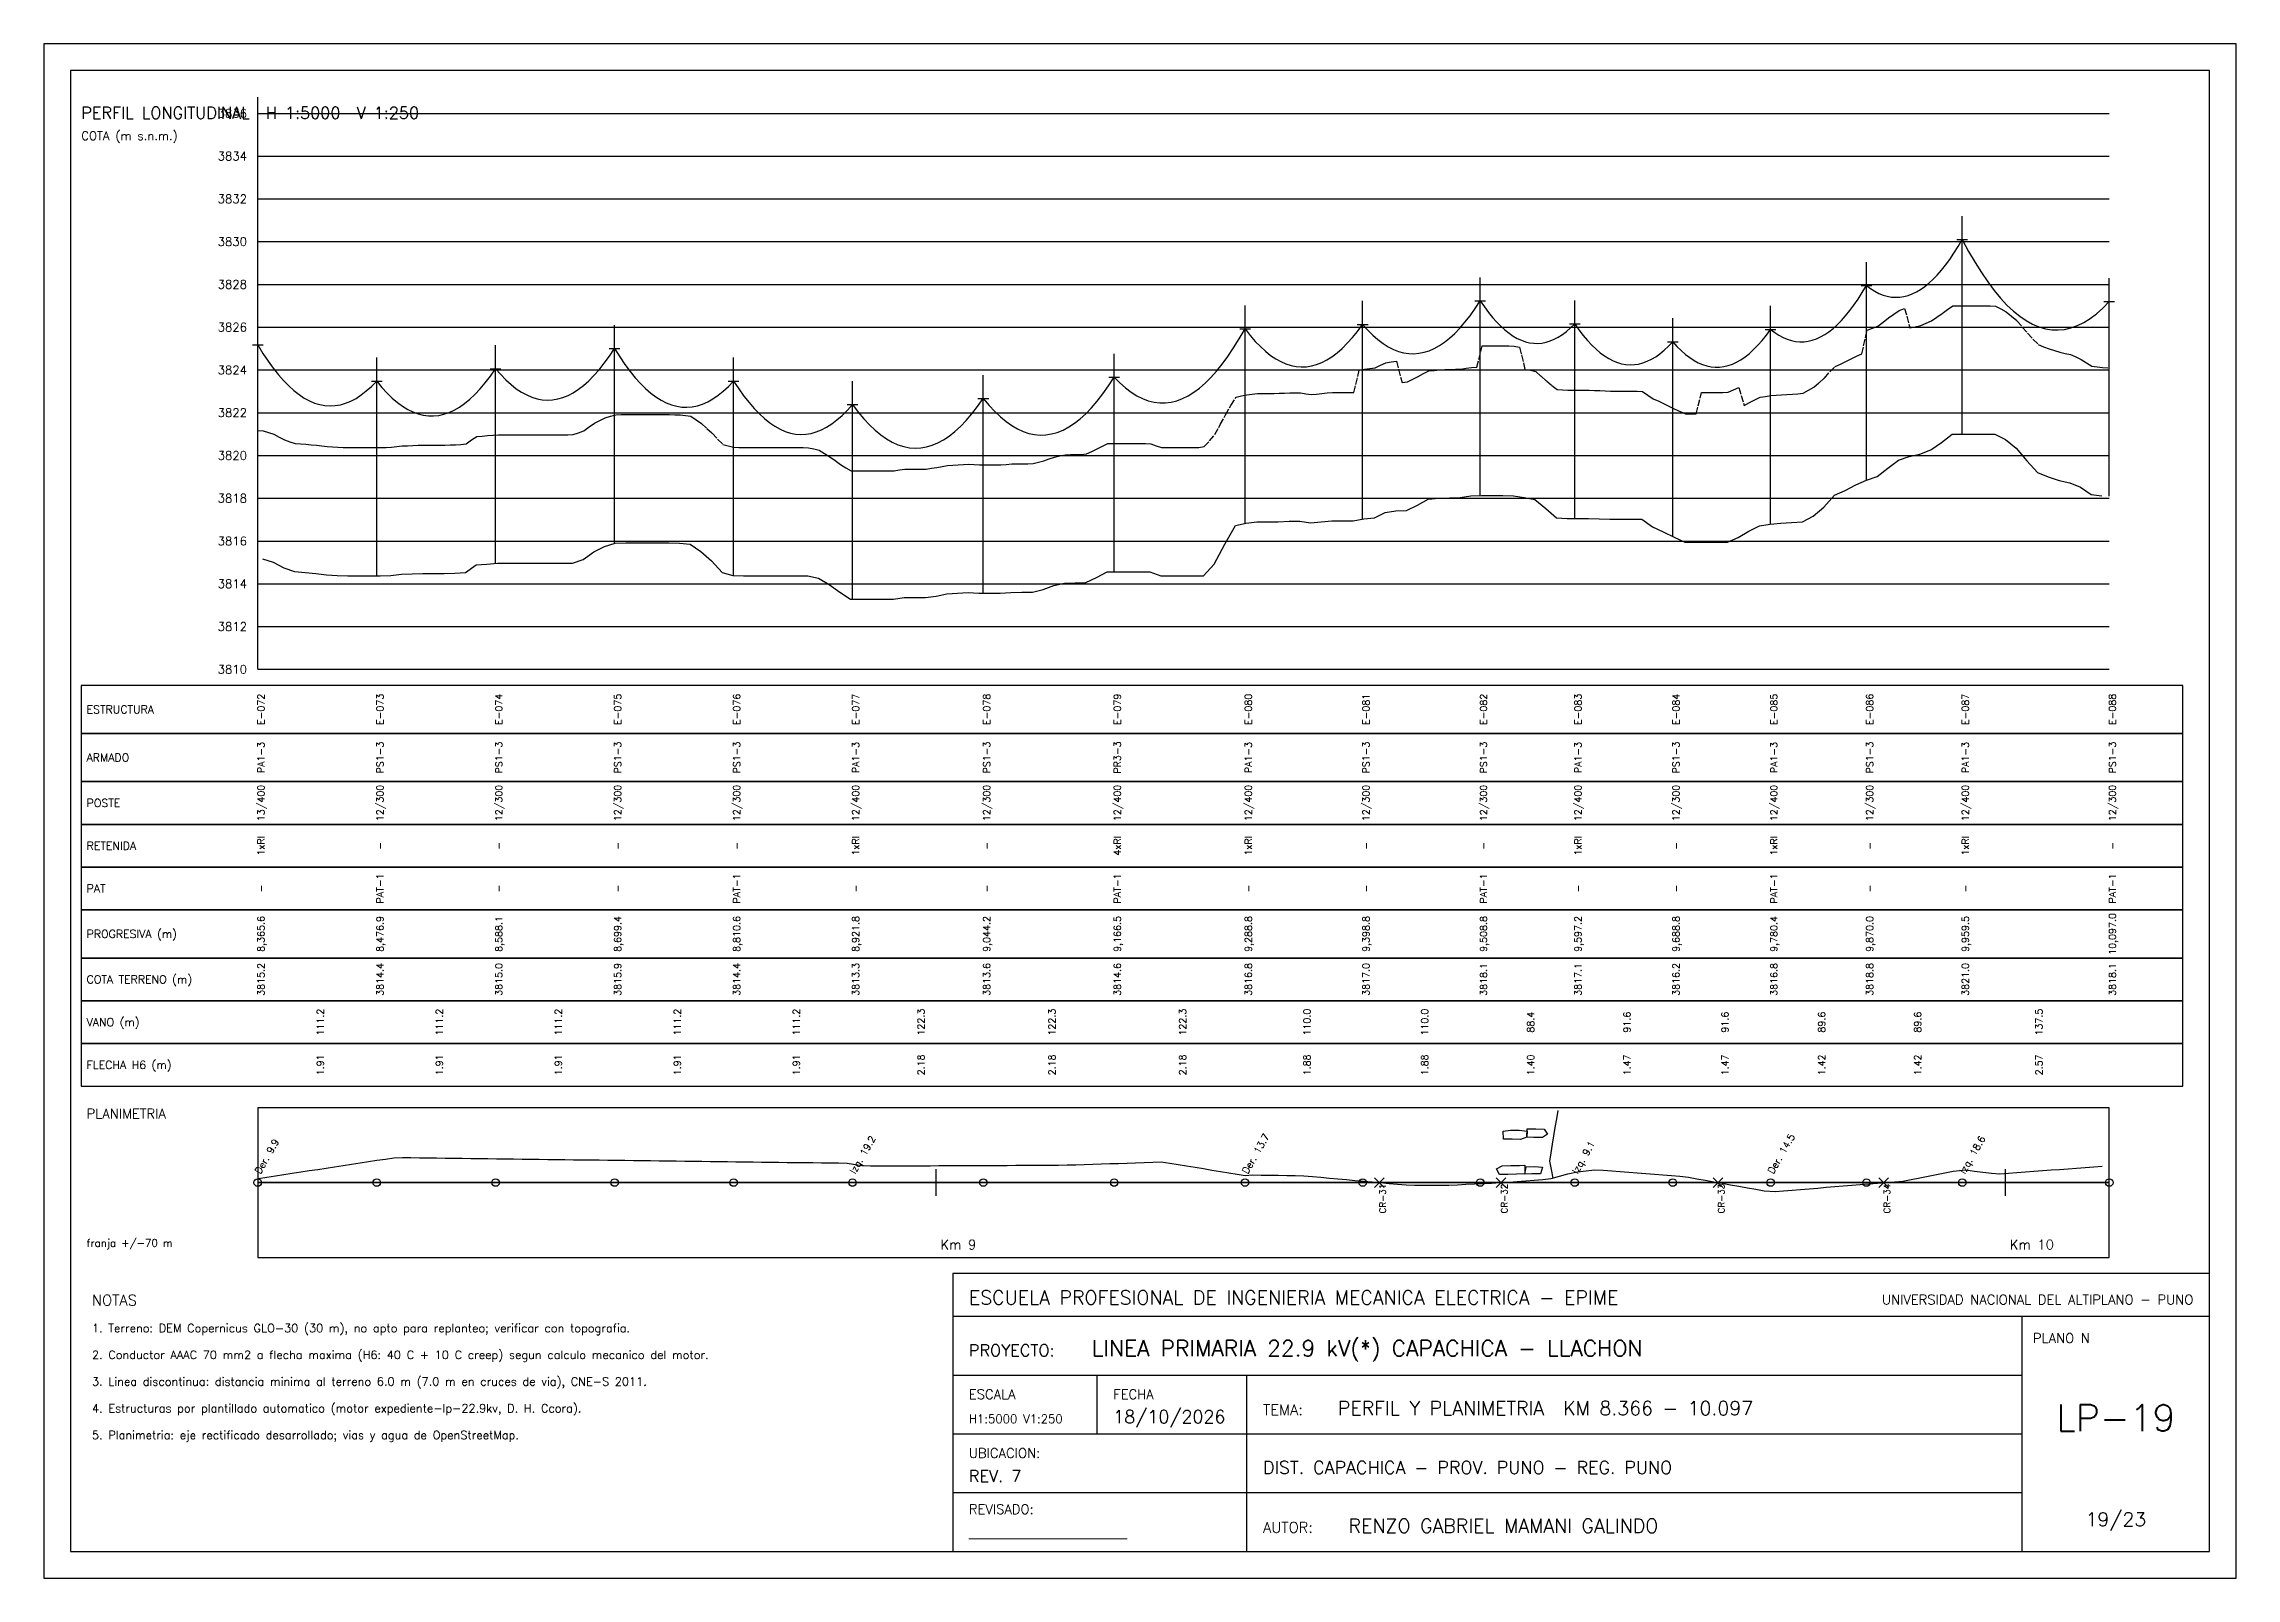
# Paper-space layout 'LP-19' of a CAD drawing. Header units: metres, sheet in millimetres. Extents: x 5 to 415, y 5 to 292.
import ezdxf
from ezdxf.enums import TextEntityAlignment as Align

# ---------------------------------------------------------------- set-up
doc = ezdxf.new("R2010")
doc.units = ezdxf.units.M
doc.linetypes.add('DASHED', pattern=[1.524, 1.27, -0.254])
for name, color, linetype in [('AGUA', 5, 'Continuous'), ('CRUCES', 30, 'Continuous'), ('MARCO', 7, 'Continuous'), ('PP_CONDUCTOR', 5, 'Continuous'), ('PP_DIST_SEGURIDAD', 6, 'DASHED'), ('PP_GRILLA', 8, 'Continuous'), ('PP_POSTE', 1, 'Continuous'), ('PP_TABLA', 8, 'Continuous'), ('PP_TERRENO', 34, 'Continuous'), ('PP_TEXTO', 7, 'Continuous'), ('ROTULO', 7, 'Continuous'), ('RP_CONDUCTOR', 5, 'Continuous'), ('RP_POSTE', 1, 'Continuous'), ('VIAS', 8, 'Continuous')]:
    doc.layers.add(name, color=color, linetype=linetype)
doc.styles.add('ROMANS', font='romans.shx')

psp = doc.layouts.new('LP-19')

# ---------------------------------------------------------------- linework, layer by layer
at = {"layer": 'AGUA'}
for points in [[(282.35, 87.47), (281.18, 87.06), (279.58, 87.1), (277.98, 87.13), (277.92, 88.63), (279.31, 88.81), (280.91, 88.78), (282.39, 88.63), (282.35, 87.47)], [(282.35, 87.47), (282.4, 89.07), (284, 89.03), (285.6, 89), (286.24, 88.05), (285.28, 87.41), (283.68, 87.44), (282.35, 87.47)], [(281.95, 82.23), (281.97, 80.63), (280.42, 80.55), (278.82, 80.51), (277.22, 80.48), (276.7, 81.57), (277.75, 82.13), (279.35, 82.17), (280.95, 82.21), (281.95, 82.23)], [(281.97, 80.59), (282.19, 81.95), (283.79, 81.98), (285.26, 81.89), (284.91, 80.65), (283.31, 80.62), (281.97, 80.59)]]:
    psp.add_lwpolyline(points, dxfattribs=at)
at = {"layer": 'CRUCES'}
for p, q in [((253.87, 78.1), (255.67, 79.9)), ((253.87, 79.9), (255.67, 78.1)), ((276.63, 78.1), (278.43, 79.9)), ((276.63, 79.9), (278.43, 78.1)), ((317.21, 78.1), (319.01, 79.9)), ((317.21, 79.9), (319.01, 78.1)), ((348.19, 78.1), (349.99, 79.9)), ((348.19, 79.9), (349.99, 78.1))]:
    psp.add_line(p, q, dxfattribs=at)
at = {"layer": 'MARCO'}
for points in [[(5, 5), (415, 5), (415, 292), (5, 292)], [(10, 10), (410, 10), (410, 287), (10, 287)]]:
    psp.add_lwpolyline(points, close=True, dxfattribs=at)
at = {"layer": 'PP_CONDUCTOR'}
for points in [[(345.86, 246.78), (346.64, 246.21), (347.42, 245.73), (348.2, 245.33), (348.98, 245.01), (349.75, 244.78), (350.53, 244.64), (351.31, 244.59), (352.09, 244.62), (352.87, 244.73), (353.65, 244.93), (354.43, 245.22), (355.21, 245.6), (355.99, 246.06), (356.76, 246.6), (357.54, 247.24), (358.32, 247.95), (359.1, 248.76), (359.88, 249.65), (360.66, 250.63), (361.44, 251.69), (362.22, 252.84), (363, 254.07), (363.77, 255.39)], [(363.77, 255.39), (364.97, 253.17), (366.17, 251.11), (367.36, 249.21), (368.56, 247.46), (369.75, 245.86), (370.95, 244.42), (372.14, 243.14), (373.34, 242.01), (374.53, 241.04), (375.73, 240.22), (376.93, 239.56), (378.12, 239.06), (379.32, 238.71), (380.51, 238.51), (381.71, 238.48), (382.9, 238.59), (384.1, 238.87), (385.3, 239.3), (386.49, 239.88), (387.69, 240.62), (388.88, 241.52), (390.08, 242.57), (391.27, 243.78)], [(327.94, 238.58), (328.72, 237.99), (329.5, 237.49), (330.28, 237.07), (331.06, 236.74), (331.84, 236.49), (332.62, 236.33), (333.4, 236.26), (334.18, 236.27), (334.95, 236.37), (335.73, 236.55), (336.51, 236.83), (337.29, 237.18), (338.07, 237.62), (338.85, 238.15), (339.63, 238.77), (340.41, 239.47), (341.19, 240.26), (341.97, 241.13), (342.74, 242.09), (343.52, 243.13), (344.3, 244.26), (345.08, 245.48), (345.86, 246.78)], [(251.64, 239.5), (252.59, 238.44), (253.55, 237.5), (254.51, 236.67), (255.46, 235.95), (256.42, 235.34), (257.38, 234.85), (258.33, 234.48), (259.29, 234.21), (260.25, 234.06), (261.2, 234.03), (262.16, 234.11), (263.12, 234.3), (264.07, 234.6), (265.03, 235.02), (265.99, 235.56), (266.94, 236.2), (267.9, 236.96), (268.86, 237.84), (269.81, 238.82), (270.77, 239.93), (271.72, 241.14), (272.68, 242.47), (273.64, 243.91)], [(273.64, 243.91), (274.41, 242.8), (275.17, 241.77), (275.94, 240.82), (276.71, 239.95), (277.48, 239.18), (278.25, 238.48), (279.02, 237.87), (279.78, 237.35), (280.55, 236.91), (281.32, 236.55), (282.09, 236.28), (282.86, 236.09), (283.63, 235.99), (284.39, 235.97), (285.16, 236.04), (285.93, 236.19), (286.7, 236.42), (287.47, 236.74), (288.23, 237.15), (289, 237.64), (289.77, 238.21), (290.54, 238.87), (291.31, 239.61)], [(205.17, 229.62), (206.23, 228.56), (207.3, 227.64), (208.36, 226.84), (209.43, 226.18), (210.49, 225.65), (211.55, 225.25), (212.62, 224.99), (213.68, 224.85), (214.74, 224.85), (215.81, 224.98), (216.87, 225.24), (217.94, 225.63), (219, 226.16), (220.06, 226.82), (221.13, 227.6), (222.19, 228.52), (223.26, 229.58), (224.32, 230.76), (225.38, 232.08), (226.45, 233.53), (227.51, 235.11), (228.57, 236.82), (229.64, 238.66)], [(229.64, 238.66), (230.59, 237.45), (231.55, 236.35), (232.51, 235.36), (233.46, 234.49), (234.42, 233.73), (235.38, 233.08), (236.33, 232.55), (237.29, 232.13), (238.25, 231.83), (239.2, 231.64), (240.16, 231.56), (241.12, 231.6), (242.07, 231.75), (243.03, 232.01), (243.99, 232.39), (244.94, 232.88), (245.9, 233.48), (246.86, 234.2), (247.81, 235.04), (248.77, 235.98), (249.72, 237.04), (250.68, 238.22), (251.64, 239.5)], [(291.31, 239.61), (292.1, 238.49), (292.9, 237.46), (293.7, 236.51), (294.49, 235.66), (295.29, 234.89), (296.09, 234.22), (296.88, 233.63), (297.68, 233.13), (298.48, 232.72), (299.27, 232.39), (300.07, 232.16), (300.87, 232.01), (301.66, 231.96), (302.46, 231.99), (303.25, 232.11), (304.05, 232.32), (304.85, 232.62), (305.64, 233.01), (306.44, 233.48), (307.24, 234.04), (308.03, 234.7), (308.83, 235.44), (309.63, 236.27)], [(309.63, 236.27), (310.42, 235.39), (311.22, 234.61), (312.02, 233.91), (312.81, 233.3), (313.61, 232.78), (314.4, 232.35), (315.2, 232.01), (316, 231.75), (316.79, 231.59), (317.59, 231.51), (318.39, 231.52), (319.18, 231.62), (319.98, 231.81), (320.78, 232.09), (321.57, 232.46), (322.37, 232.91), (323.17, 233.46), (323.96, 234.09), (324.76, 234.81), (325.55, 235.62), (326.35, 236.52), (327.15, 237.51), (327.94, 238.58)], [(45, 235.67), (45.97, 234.1), (46.93, 232.65), (47.9, 231.32), (48.87, 230.1), (49.84, 229), (50.8, 228.01), (51.77, 227.14), (52.74, 226.38), (53.7, 225.74), (54.67, 225.22), (55.64, 224.81), (56.61, 224.51), (57.57, 224.34), (58.54, 224.27), (59.51, 224.33), (60.48, 224.49), (61.44, 224.78), (62.41, 225.18), (63.38, 225.69), (64.34, 226.32), (65.31, 227.07), (66.28, 227.93), (67.25, 228.9)], [(89.49, 231.23), (90.46, 230.12), (91.43, 229.13), (92.4, 228.25), (93.36, 227.49), (94.33, 226.85), (95.3, 226.32), (96.26, 225.9), (97.23, 225.6), (98.2, 225.42), (99.17, 225.35), (100.13, 225.4), (101.1, 225.57), (102.07, 225.85), (103.04, 226.24), (104, 226.75), (104.97, 227.38), (105.94, 228.12), (106.9, 228.97), (107.87, 229.95), (108.84, 231.03), (109.81, 232.24), (110.77, 233.56), (111.74, 234.99)], [(111.74, 234.99), (112.71, 233.46), (113.67, 232.04), (114.64, 230.74), (115.61, 229.55), (116.58, 228.48), (117.54, 227.52), (118.51, 226.68), (119.48, 225.95), (120.44, 225.34), (121.41, 224.85), (122.38, 224.47), (123.35, 224.21), (124.31, 224.06), (125.28, 224.03), (126.25, 224.11), (127.22, 224.31), (128.18, 224.62), (129.15, 225.05), (130.12, 225.6), (131.08, 226.26), (132.05, 227.03), (133.02, 227.92), (133.99, 228.93)], [(67.25, 228.9), (68.21, 227.73), (69.18, 226.68), (70.15, 225.74), (71.12, 224.92), (72.08, 224.21), (73.05, 223.62), (74.02, 223.14), (74.98, 222.78), (75.95, 222.53), (76.92, 222.4), (77.89, 222.39), (78.85, 222.49), (79.82, 222.71), (80.79, 223.04), (81.76, 223.49), (82.72, 224.05), (83.69, 224.73), (84.66, 225.52), (85.62, 226.43), (86.59, 227.46), (87.56, 228.6), (88.53, 229.85), (89.49, 231.23)], [(180.7, 225.65), (181.77, 224.38), (182.83, 223.23), (183.89, 222.21), (184.96, 221.33), (186.02, 220.58), (187.08, 219.96), (188.15, 219.47), (189.21, 219.12), (190.28, 218.9), (191.34, 218.8), (192.4, 218.85), (193.47, 219.02), (194.53, 219.32), (195.6, 219.76), (196.66, 220.33), (197.72, 221.03), (198.79, 221.86), (199.85, 222.82), (200.91, 223.92), (201.98, 225.15), (203.04, 226.51), (204.11, 228), (205.17, 229.62)], [(133.99, 228.93), (134.95, 227.47), (135.92, 226.12), (136.89, 224.89), (137.86, 223.78), (138.82, 222.78), (139.79, 221.89), (140.76, 221.12), (141.72, 220.47), (142.69, 219.93), (143.66, 219.51), (144.63, 219.2), (145.59, 219.01), (146.56, 218.93), (147.53, 218.97), (148.5, 219.13), (149.46, 219.4), (150.43, 219.79), (151.4, 220.29), (152.36, 220.9), (153.33, 221.64), (154.3, 222.49), (155.27, 223.45), (156.23, 224.53)], [(156.23, 224.53), (157.3, 223.13), (158.36, 221.86), (159.43, 220.72), (160.49, 219.71), (161.55, 218.84), (162.62, 218.1), (163.68, 217.48), (164.74, 217.01), (165.81, 216.66), (166.87, 216.44), (167.94, 216.36), (169, 216.41), (170.06, 216.59), (171.13, 216.9), (172.19, 217.35), (173.26, 217.92), (174.32, 218.63), (175.38, 219.47), (176.45, 220.45), (177.51, 221.55), (178.57, 222.79), (179.64, 224.15), (180.7, 225.65)]]:
    psp.add_lwpolyline(points, dxfattribs=at)
at = {"layer": 'PP_DIST_SEGURIDAD'}
psp.add_lwpolyline([(45, 219.67), (46, 219.62), (47, 219.32), (48, 218.99), (49, 218.44), (50, 217.92), (51, 217.57), (52, 217.26), (53, 217.18), (54, 217.1), (55, 217.01), (56, 216.92), (57, 216.79), (58, 216.66), (59, 216.6), (60, 216.54), (61, 216.52), (62, 216.5), (63, 216.5), (64, 216.5), (65, 216.5), (66, 216.5), (67, 216.5), (68, 216.51), (69, 216.52), (70, 216.55), (71, 216.68), (72, 216.79), (73, 216.83), (74, 216.87), (75, 216.9), (76, 216.93), (77, 216.93), (78, 216.93), (79, 216.94), (80, 216.95), (81, 216.98), (82, 217.01), (83, 217.05), (84, 217.18), (85, 217.9), (86, 218.54), (87, 218.63), (88, 218.71), (89, 218.79), (90, 218.85), (91, 218.85), (92, 218.85), (93, 218.85), (94, 218.85), (95, 218.85), (96, 218.85), (97, 218.85), (98, 218.85), (99, 218.85), (100, 218.85), (101, 218.85), (102, 218.85), (103, 218.85), (104, 218.9), (105, 219.25), (106, 219.64), (107, 220.35), (108, 221.04), (109, 221.55), (110, 222.03), (111, 222.35), (112, 222.63), (113, 222.64), (114, 222.64), (115, 222.64), (116, 222.64), (117, 222.64), (118, 222.64), (119, 222.64), (120, 222.64), (121, 222.64), (122, 222.64), (123, 222.62), (124, 222.59), (125, 222.5), (126, 222.33), (127, 221.66), (128, 220.96), (129, 220.07), (130, 219.16), (131, 218.06), (132, 217.07), (133, 216.78), (134, 216.53), (135, 216.52), (136, 216.5), (137, 216.5), (138, 216.5), (139, 216.5), (140, 216.5), (141, 216.49), (142, 216.48), (143, 216.48), (144, 216.48), (145, 216.48), (146, 216.48), (147, 216.48), (148, 216.45), (149, 216.25), (150, 216), (151, 215.39), (152, 214.77), (153, 214.05), (154, 213.34), (155, 212.69), (156, 212.13), (157, 212.13), (158, 212.13), (159, 212.13), (160, 212.13), (161, 212.13), (162, 212.13), (163, 212.13), (164, 212.15), (165, 212.31), (166, 212.45), (167, 212.45), (168, 212.45), (169, 212.45), (170, 212.47), (171, 212.6), (172, 212.73), (173, 212.93), (174, 213.12), (175, 213.19), (176, 213.26), (177, 213.33), (178, 213.38), (179, 213.31), (180, 213.25), (181, 213.25), (182, 213.25), (183, 213.25), (184, 213.26), (185, 213.34), (186, 213.41), (187, 213.42), (188, 213.43), (189, 213.44), (190, 213.48), (191, 213.73), (192, 213.99), (193, 214.36), (194, 214.7), (195, 214.92), (196, 215.11), (197, 215.16), (198, 215.2), (199, 215.21), (200, 215.29), (201, 215.76), (202, 216.24), (203, 216.76), (204, 217.22), (205, 217.22), (206, 217.22), (207, 217.22), (208, 217.22), (209, 217.22), (210, 217.22), (211, 217.22), (212, 217.18), (213, 216.82), (214, 216.5), (215, 216.5), (216, 216.5), (217, 216.5), (218, 216.5), (219, 216.5), (220, 216.5), (221, 216.5), (222, 216.65), (223, 217.73), (224, 218.92), (225, 220.77), (226, 222.61), (227, 224.36), (228, 225.92), (229, 226.13), (230, 226.33), (231, 226.49), (232, 226.62), (233, 226.62), (234, 226.62), (235, 226.62), (236, 226.63), (237, 226.67), (238, 226.71), (239, 226.71), (240, 226.69), (241, 226.53), (242, 226.41), (243, 226.5), (244, 226.6), (245, 226.7), (246, 226.79), (247, 226.79), (248, 226.79), (249, 226.79), (250, 226.81), (251, 230.99), (252, 231.16), (253, 231.25), (254, 231.4), (255, 231.9), (256, 232.35), (257, 232.5), (258, 232.63), (259, 228.67), (260, 228.77), (261, 229.28), (262, 229.79), (263, 230.33), (264, 230.82), (265, 230.92), (266, 231.02), (267, 231.06), (268, 231.09), (269, 231.12), (270, 231.16), (271, 231.33), (272, 231.47), (273, 231.5), (274, 235.52), (275, 235.52), (276, 235.52), (277, 235.52), (278, 235.52), (279, 235.49), (280, 235.45), (281, 235.28), (282, 231.11), (283, 230.94), (284, 230.68), (285, 229.82), (286, 228.96), (287, 228.1), (288, 227.33), (289, 227.27), (290, 227.21), (291, 227.21), (292, 227.21), (293, 227.21), (294, 227.21), (295, 227.18), (296, 227.15), (297, 227.1), (298, 227.06), (299, 227.06), (300, 227.06), (301, 227.06), (302, 227.06), (303, 227.06), (304, 226.97), (305, 226.27), (306, 225.61), (307, 225.15), (308, 224.68), (309, 224.18), (310, 223.68), (311, 223.2), (312, 222.78), (313, 222.78), (314, 222.78), (315, 226.78), (316, 226.78), (317, 226.78), (318, 226.78), (319, 226.78), (320, 226.83), (321, 227.26), (322, 227.71), (323, 224.32), (324, 224.91), (325, 225.42), (326, 225.89), (327, 226.04), (328, 226.19), (329, 226.28), (330, 226.37), (331, 226.43), (332, 226.49), (333, 226.54), (334, 226.65), (335, 227.2), (336, 227.78), (337, 228.61), (338, 229.49), (339, 230.62), (340, 231.66), (341, 232.1), (342, 232.55), (343, 233.07), (344, 233.57), (345, 234.01), (346, 238.43), (347, 238.79), (348, 239.2), (349, 239.96), (350, 240.72), (351, 241.46), (352, 242.15), (353, 242.52), (354, 238.87), (355, 239.08), (356, 239.33), (357, 239.72), (358, 240.16), (359, 240.85), (360, 241.55), (361, 242.32), (362, 242.99), (363, 242.99), (364, 242.99), (365, 242.99), (366, 242.99), (367, 242.99), (368, 242.99), (369, 242.99), (370, 242.93), (371, 242.43), (372, 241.88), (373, 241.06), (374, 240.19), (375, 239.03), (376, 237.87), (377, 236.77), (378, 235.76), (379, 235.34), (380, 234.94), (381, 234.61), (382, 234.3), (383, 234.09), (384, 233.86), (385, 233.43), (386, 232.98), (387, 232.31), (388, 231.7), (389, 231.57), (390, 231.44), (391, 231.39)], dxfattribs=at)
at = {"layer": 'PP_GRILLA'}
for p, q in [((45, 175), (45, 282)), ((45, 279), (391.27, 279)), ((45, 271), (391.27, 271)), ((45, 263), (391.27, 263)), ((45, 255), (391.27, 255)), ((45, 247), (391.27, 247)), ((45, 239), (391.27, 239)), ((45, 231), (391.27, 231)), ((45, 223), (391.27, 223)), ((45, 215), (391.27, 215)), ((45, 207), (391.27, 207)), ((45, 199), (391.27, 199)), ((45, 191), (391.27, 191)), ((45, 183), (391.27, 183)), ((45, 175), (391.27, 175))]:
    psp.add_line(p, q, dxfattribs=at)
at = {"layer": 'PP_POSTE'}
for p, q in [((363.77, 218.99), (363.77, 259.79)), ((362.77, 255.39), (364.77, 255.39)), ((345.86, 210.38), (345.86, 251.18)), ((273.64, 207.51), (273.64, 248.31)), ((344.86, 246.78), (346.86, 246.78)), ((391.27, 207.38), (391.27, 248.18)), ((229.64, 202.26), (229.64, 243.06)), ((251.64, 203.1), (251.64, 243.9)), ((272.64, 243.91), (274.64, 243.91)), ((291.31, 203.21), (291.31, 244.01)), ((327.94, 202.18), (327.94, 242.98)), ((390.27, 243.78), (392.27, 243.78)), ((45, 195.67), (45, 240.07)), ((111.74, 198.59), (111.74, 239.39)), ((228.64, 238.66), (230.64, 238.66)), ((250.64, 239.5), (252.64, 239.5)), ((290.31, 239.61), (292.31, 239.61)), ((309.63, 199.87), (309.63, 240.67)), ((326.94, 238.58), (328.94, 238.58)), ((44, 235.67), (46, 235.67)), ((89.49, 194.83), (89.49, 235.63)), ((110.74, 234.99), (112.74, 234.99)), ((205.17, 193.22), (205.17, 234.02)), ((308.63, 236.27), (310.63, 236.27)), ((67.25, 192.5), (67.25, 233.3)), ((88.49, 231.23), (90.49, 231.23)), ((133.99, 192.53), (133.99, 233.33)), ((180.7, 189.25), (180.7, 230.05)), ((204.17, 229.62), (206.17, 229.62)), ((66.25, 228.9), (68.25, 228.9)), ((132.99, 228.93), (134.99, 228.93)), ((156.23, 188.13), (156.23, 228.93)), ((179.7, 225.65), (181.7, 225.65)), ((155.23, 224.53), (157.23, 224.53))]:
    psp.add_line(p, q, dxfattribs=at)
at = {"layer": 'PP_TABLA'}
for points in [[(12, 163), (405, 163), (405, 172), (12, 172)], [(12, 154), (405, 154), (405, 163), (12, 163)], [(12, 146), (405, 146), (405, 154), (12, 154)], [(12, 138), (405, 138), (405, 146), (12, 146)], [(12, 130), (405, 130), (405, 138), (12, 138)], [(12, 121), (405, 121), (405, 130), (12, 130)], [(12, 113), (405, 113), (405, 121), (12, 121)], [(12, 105), (405, 105), (405, 113), (12, 113)], [(12, 97), (405, 97), (405, 105), (12, 105)], [(45, 65), (391.27, 65), (391.27, 93), (45, 93)]]:
    psp.add_lwpolyline(points, close=True, dxfattribs=at)
at = {"layer": 'PP_TERRENO'}
psp.add_lwpolyline([(45.87, 195.65), (47.87, 195.06), (49.87, 193.97), (51.87, 193.27), (53.87, 193.11), (55.87, 192.94), (57.87, 192.67), (59.87, 192.54), (61.87, 192.5), (63.87, 192.5), (65.87, 192.5), (67.87, 192.5), (69.87, 192.54), (71.87, 192.78), (73.87, 192.87), (75.87, 192.93), (77.87, 192.93), (79.87, 192.95), (81.87, 193.01), (83.87, 193.09), (85.87, 194.52), (87.87, 194.7), (89.87, 194.85), (91.87, 194.85), (93.87, 194.85), (95.87, 194.85), (97.87, 194.85), (99.87, 194.85), (101.87, 194.85), (103.87, 194.85), (105.87, 195.55), (107.87, 196.98), (109.87, 197.98), (111.87, 198.63), (113.87, 198.64), (115.87, 198.64), (117.87, 198.64), (119.87, 198.64), (121.87, 198.64), (123.87, 198.6), (125.87, 198.42), (127.87, 197.07), (129.87, 195.3), (131.87, 193.11), (133.87, 192.53), (135.87, 192.5), (137.87, 192.5), (139.87, 192.5), (141.87, 192.48), (143.87, 192.48), (145.87, 192.48), (147.87, 192.48), (149.87, 192.07), (151.87, 190.87), (153.87, 189.42), (155.87, 188.13), (157.87, 188.13), (159.87, 188.13), (161.87, 188.13), (163.87, 188.13), (165.87, 188.45), (167.87, 188.45), (169.87, 188.45), (171.87, 188.71), (173.87, 189.11), (175.87, 189.25), (177.87, 189.39), (179.87, 189.25), (181.87, 189.25), (183.87, 189.25), (185.87, 189.4), (187.87, 189.43), (189.87, 189.44), (191.87, 189.95), (193.87, 190.67), (195.87, 191.11), (197.87, 191.2), (199.87, 191.22), (201.87, 192.17), (203.87, 193.22), (205.87, 193.22), (207.87, 193.22), (209.87, 193.22), (211.87, 193.22), (213.87, 192.5), (215.87, 192.5), (217.87, 192.5), (219.87, 192.5), (221.87, 192.5), (223.87, 194.68), (225.87, 198.39), (227.87, 201.89), (229.87, 202.31), (231.87, 202.62), (233.87, 202.62), (235.87, 202.62), (237.87, 202.71), (239.87, 202.71), (241.87, 202.4), (243.87, 202.58), (245.87, 202.79), (247.87, 202.79), (249.87, 202.79), (251.87, 203.15), (253.87, 203.34), (255.87, 204.33), (257.87, 204.62), (259.87, 204.7), (261.87, 205.72), (263.87, 206.8), (265.87, 207.02), (267.87, 207.09), (269.87, 207.14), (271.87, 207.47), (273.87, 207.52), (275.87, 207.52), (277.87, 207.52), (279.87, 207.47), (281.87, 207.14), (283.87, 206.79), (285.87, 205.08), (287.87, 203.34), (289.87, 203.21), (291.87, 203.21), (293.87, 203.21), (295.87, 203.16), (297.87, 203.06), (299.87, 203.06), (301.87, 203.06), (303.87, 203.06), (305.87, 201.67), (307.87, 200.74), (309.87, 199.75), (311.87, 198.78), (313.87, 198.78), (315.87, 198.78), (317.87, 198.78), (319.87, 198.78), (321.87, 199.63), (323.87, 200.84), (325.87, 201.87), (327.87, 202.17), (329.87, 202.36), (331.87, 202.49), (333.87, 202.58), (335.87, 203.67), (337.87, 205.34), (339.87, 207.6), (341.87, 208.48), (343.87, 209.52), (345.87, 210.39), (347.87, 211.1), (349.87, 212.63), (351.87, 214.1), (353.87, 214.84), (355.87, 215.27), (357.87, 216.07), (359.87, 217.45), (361.87, 218.99), (363.87, 218.99), (365.87, 218.99), (367.87, 218.99), (369.87, 218.99), (371.87, 217.99), (373.87, 216.35), (375.87, 214.01), (377.87, 211.81), (379.87, 210.99), (381.87, 210.32), (383.87, 209.91), (385.87, 209.06), (387.87, 207.72), (389.87, 207.44)], dxfattribs=at)
at = {"layer": 'PP_TEXTO'}
for p, q in [((171.87, 76.5), (171.87, 81.5)), ((371.87, 76.5), (371.87, 81.5))]:
    psp.add_line(p, q, dxfattribs=at)
at = {"layer": 'ROTULO'}
for p, q in [((175, 54), (375, 54)), ((175, 54), (410, 54)), ((375, 10), (375, 54)), ((175, 43), (375, 43)), ((202, 32), (202, 43)), ((230, 10), (230, 43)), ((175, 32), (375, 32)), ((175, 21), (375, 21))]:
    psp.add_line(p, q, dxfattribs=at)
psp.add_lwpolyline([(175, 10), (410, 10), (410, 62), (175, 62)], close=True, dxfattribs=at)
at = {"layer": 'RP_CONDUCTOR', "lineweight": 35}
psp.add_line((45, 79), (391.27, 79), dxfattribs=at)
at = {"layer": 'RP_POSTE'}
for centre in [(45, 79), (67.25, 79), (89.49, 79), (111.74, 79), (133.99, 79), (156.23, 79), (180.7, 79), (205.17, 79), (229.64, 79), (251.64, 79), (273.64, 79), (291.31, 79), (309.63, 79), (327.94, 79), (345.86, 79), (363.77, 79), (391.27, 79)]:
    psp.add_circle(centre, 0.7, dxfattribs=at)
at = {"layer": 'VIAS'}
for points in [[(287.26, 79.85), (286.97, 81.42), (286.67, 82.99), (286.91, 84.57), (287.16, 86.15), (287.42, 87.73), (287.67, 89.31), (287.93, 90.89), (288.19, 92.47)], [(45.15, 79.78), (46.73, 80.02), (48.31, 80.27), (49.89, 80.51), (51.47, 80.75), (53.06, 80.99), (54.64, 81.23), (56.22, 81.47), (57.8, 81.71), (59.38, 81.95), (60.96, 82.19), (62.55, 82.43), (64.13, 82.67), (65.71, 82.92), (67.29, 83.16), (68.87, 83.4), (70.45, 83.64), (72.05, 83.68), (73.65, 83.66), (75.25, 83.64), (76.85, 83.62), (78.45, 83.6), (80.05, 83.58), (81.65, 83.56), (83.25, 83.54), (84.85, 83.52), (86.45, 83.5), (88.05, 83.48), (89.65, 83.46), (91.25, 83.44), (92.85, 83.42), (94.45, 83.4), (96.05, 83.38), (97.65, 83.36), (99.25, 83.34), (100.85, 83.32), (102.45, 83.3), (104.05, 83.28), (105.65, 83.26), (107.25, 83.24), (108.85, 83.22), (110.45, 83.2), (112.05, 83.18), (113.65, 83.16), (115.25, 83.14), (116.85, 83.12), (118.45, 83.1), (120.05, 83.08), (121.65, 83.06), (123.25, 83.04), (124.85, 83.02), (126.45, 83), (128.05, 82.98), (129.65, 82.96), (131.25, 82.94), (132.85, 82.92), (134.44, 82.9), (136.04, 82.88), (137.64, 82.86), (139.24, 82.84), (140.84, 82.82), (142.44, 82.8), (144.04, 82.78), (145.64, 82.76), (147.24, 82.74), (148.84, 82.72), (150.44, 82.7), (152.04, 82.68), (153.64, 82.66), (155.24, 82.64), (158, 82.22), (159.58, 82.1), (161.18, 82.11), (162.78, 82.11), (164.38, 82.12), (165.98, 82.13), (167.58, 82.14), (169.18, 82.14), (170.78, 82.15), (172.38, 82.16), (173.98, 82.17), (175.58, 82.17), (177.18, 82.18), (178.78, 82.19), (180.38, 82.2), (181.98, 82.2), (183.58, 82.21), (185.18, 82.22), (186.78, 82.23), (188.38, 82.23), (189.98, 82.24), (191.58, 82.25), (193.18, 82.26), (194.78, 82.26), (196.38, 82.29), (197.98, 82.34), (199.57, 82.39), (201.17, 82.44), (202.77, 82.49), (204.37, 82.54), (205.97, 82.59), (207.57, 82.64), (209.17, 82.69), (210.77, 82.74), (212.37, 82.8), (213.97, 82.85), (215.55, 82.6), (217.13, 82.35), (218.71, 82.1), (220.29, 81.85), (221.87, 81.6), (223.45, 81.34), (225.03, 81.09), (226.61, 80.84), (228.19, 80.59), (229.64, 80.33), (231.05, 80.42), (232.65, 80.4), (234.25, 80.38), (235.84, 80.37), (237.44, 80.35), (239.04, 80.33), (240.64, 80.27), (242.24, 80.13), (243.83, 79.98), (245.42, 79.84), (247.02, 79.7), (248.61, 79.55), (250.2, 79.41), (251.8, 79.27), (253.39, 79.12), (254.98, 78.98), (256.58, 78.84), (258.17, 78.69), (259.77, 78.55), (261.36, 78.53), (262.96, 78.52), (264.56, 78.52), (266.16, 78.52), (267.76, 78.52), (269.36, 78.6), (270.96, 78.67), (272.56, 78.74), (274.16, 78.82), (275.76, 78.89), (277.35, 78.99), (278.95, 79.1), (280.54, 79.21), (282.14, 79.33), (283.74, 79.44), (285.33, 79.55), (286.91, 79.75), (288.45, 80.19), (289.99, 80.62), (291.85, 81), (293.44, 81.18), (295.03, 81.37), (296.63, 81.3), (298.22, 81.17), (299.82, 81.05), (301.41, 80.92), (303.01, 80.8), (304.6, 80.67), (306.2, 80.55), (307.79, 80.43), (309.39, 80.3), (310.98, 80.18), (312.57, 79.98), (314.14, 79.7), (315.72, 79.42), (317.29, 79.15), (318.87, 78.87), (320.45, 78.59), (322.02, 78.31), (323.6, 78.03), (325.17, 77.75), (326.75, 77.48), (328.76, 77.35), (330.36, 77.47), (331.95, 77.6), (333.55, 77.72), (335.14, 77.85), (336.74, 77.98), (338.33, 78.11), (339.93, 78.25), (341.52, 78.38), (343.11, 78.51), (344.71, 78.64), (346.3, 78.77), (347.9, 78.9), (349.49, 79.03), (351.09, 79.16), (352.68, 79.29), (354.25, 79.6), (355.82, 79.91), (357.39, 80.22), (358.96, 80.53), (360.53, 80.84), (362.1, 81.15), (364.46, 81.36), (366.05, 81.16), (367.63, 80.95), (369.22, 80.75), (370.81, 80.66), (372.41, 80.77), (374, 80.89), (375.6, 81), (377.19, 81.12), (378.79, 81.24), (380.38, 81.35), (381.98, 81.47), (383.58, 81.58), (385.17, 81.7), (386.77, 81.81), (388.36, 81.93), (389.96, 82.04)]]:
    psp.add_lwpolyline(points, dxfattribs=at)

# ---------------------------------------------------------------- texts
at = {"layer": 'CRUCES', "style": 'ROMANS'}
for s, p in [('CR-31', (254.77, 76)), ('CR-32', (277.53, 76)), ('CR-33', (318.11, 76)), ('CR-34', (349.09, 76))]:
    psp.add_text(s, height=1.2, rotation=90, dxfattribs=at).set_placement(p, align=Align.TOP_CENTER)
at = {"layer": 'PP_GRILLA', "style": 'ROMANS'}
for s, p in [('3836', (43, 279)), ('3834', (43, 271)), ('3832', (43, 263)), ('3830', (43, 255)), ('3828', (43, 247)), ('3826', (43, 239)), ('3824', (43, 231)), ('3822', (43, 223)), ('3820', (43, 215)), ('3818', (43, 207)), ('3816', (43, 199)), ('3814', (43, 191)), ('3812', (43, 183)), ('3810', (43, 175))]:
    psp.add_text(s, height=1.6, dxfattribs=at).set_placement(p, align=Align.MIDDLE_RIGHT)
at = {"layer": 'PP_TEXTO', "style": 'ROMANS'}
for s, height, p in [('PERFIL LONGITUDINAL  H 1:5000  V 1:250', 2.2, (12, 278)), ('COTA (m s.n.m.)', 1.6, (12, 274)), ('PLANIMETRIA', 1.8, (13, 91)), ('franja +/-70 m', 1.4, (13, 67)), ('Km 9', 1.8, (172.67, 66.5)), ('Km 10', 1.8, (372.67, 66.5)), ('NOTAS', 2, (14, 56)), ('1. Terreno: DEM Copernicus GLO-30 (30 m), no apto para replanteo; verificar con topografia.', 1.55, (14, 51)), ('2. Conductor AAAC 70 mm2 a flecha maxima (H6: 40 C + 10 C creep) segun calculo mecanico del motor.', 1.55, (14, 46)), ('3. Linea discontinua: distancia minima al terreno 6.0 m (7.0 m en cruces de via), CNE-S 2011.', 1.55, (14, 41)), ('4. Estructuras por plantillado automatico (motor expediente-lp-22.9kv, D. H. Ccora).', 1.55, (14, 36)), ('5. Planimetria: eje rectificado desarrollado; vias y agua de OpenStreetMap.', 1.55, (14, 31))]:
    psp.add_text(s, height=height, dxfattribs=at).set_placement(p)
for s, p in [('ESTRUCTURA', (13, 167.5)), ('ARMADO', (13, 158.5)), ('POSTE', (13, 150)), ('RETENIDA', (13, 142)), ('PAT', (13, 134)), ('PROGRESIVA (m)', (13, 125.5)), ('COTA TERRENO (m)', (13, 117)), ('VANO (m)', (13, 109)), ('FLECHA H6 (m)', (13, 101))]:
    psp.add_text(s, height=1.5, dxfattribs=at).set_placement(p, align=Align.MIDDLE_LEFT)
for s, p in [('E-072', (45.6, 167.5)), ('E-073', (67.85, 167.5)), ('E-074', (90.09, 167.5)), ('E-075', (112.34, 167.5)), ('E-076', (134.59, 167.5)), ('E-077', (156.83, 167.5)), ('E-078', (181.3, 167.5)), ('E-079', (205.77, 167.5)), ('E-080', (230.24, 167.5)), ('E-081', (252.24, 167.5)), ('E-082', (274.24, 167.5)), ('E-083', (291.91, 167.5)), ('E-084', (310.23, 167.5)), ('E-085', (328.54, 167.5)), ('E-086', (346.46, 167.5)), ('E-087', (364.37, 167.5)), ('E-088', (391.87, 167.5)), ('PA1-3', (45.6, 158.5)), ('PS1-3', (67.85, 158.5)), ('PS1-3', (90.09, 158.5)), ('PS1-3', (112.34, 158.5)), ('PS1-3', (134.59, 158.5)), ('PA1-3', (156.83, 158.5)), ('PS1-3', (181.3, 158.5)), ('PR3-3', (205.77, 158.5)), ('PA1-3', (230.24, 158.5)), ('PS1-3', (252.24, 158.5)), ('PS1-3', (274.24, 158.5)), ('PA1-3', (291.91, 158.5)), ('PS1-3', (310.23, 158.5)), ('PA1-3', (328.54, 158.5)), ('PS1-3', (346.46, 158.5)), ('PA1-3', (364.37, 158.5)), ('PS1-3', (391.87, 158.5)), ('13/400', (45.6, 150)), ('12/300', (67.85, 150)), ('12/300', (90.09, 150)), ('12/300', (112.34, 150)), ('12/300', (134.59, 150)), ('12/400', (156.83, 150)), ('12/300', (181.3, 150)), ('12/400', (205.77, 150)), ('12/400', (230.24, 150)), ('12/300', (252.24, 150)), ('12/300', (274.24, 150)), ('12/400', (291.91, 150)), ('12/300', (310.23, 150)), ('12/400', (328.54, 150)), ('12/300', (346.46, 150)), ('12/400', (364.37, 150)), ('12/300', (391.87, 150)), ('1xRI', (45.6, 142)), ('1xRI', (156.83, 142)), ('4xRI', (205.77, 142)), ('1xRI', (230.24, 142)), ('1xRI', (291.91, 142)), ('1xRI', (328.54, 142)), ('1xRI', (364.37, 142)), ('-', (67.85, 142)), ('-', (90.09, 142)), ('-', (112.34, 142)), ('-', (134.59, 142)), ('-', (181.3, 142)), ('-', (252.24, 142)), ('-', (274.24, 142)), ('-', (310.23, 142)), ('-', (346.46, 142)), ('-', (391.87, 142)), ('PAT-1', (67.85, 134)), ('PAT-1', (134.59, 134)), ('PAT-1', (205.77, 134)), ('PAT-1', (274.24, 134)), ('PAT-1', (328.54, 134)), ('PAT-1', (391.87, 134)), ('-', (45.6, 134)), ('-', (90.09, 134)), ('-', (112.34, 134)), ('-', (156.83, 134)), ('-', (181.3, 134)), ('-', (230.24, 134)), ('-', (252.24, 134)), ('-', (291.91, 134)), ('-', (310.23, 134)), ('-', (346.46, 134)), ('-', (364.37, 134)), ('8,365.6', (45.6, 125.5)), ('8,476.9', (67.85, 125.5)), ('8,588.1', (90.09, 125.5)), ('8,699.4', (112.34, 125.5)), ('8,810.6', (134.59, 125.5)), ('8,921.8', (156.83, 125.5)), ('9,044.2', (181.3, 125.5)), ('9,166.5', (205.77, 125.5)), ('9,288.8', (230.24, 125.5)), ('9,398.8', (252.24, 125.5)), ('9,508.8', (274.24, 125.5)), ('9,597.2', (291.91, 125.5)), ('9,688.8', (310.23, 125.5)), ('9,780.4', (328.54, 125.5)), ('9,870.0', (346.46, 125.5)), ('9,959.5', (364.37, 125.5)), ('10,097.0', (391.87, 125.5)), ('3815.2', (45.6, 117)), ('3814.4', (67.85, 117)), ('3815.0', (90.09, 117)), ('3815.9', (112.34, 117)), ('3814.4', (134.59, 117)), ('3813.3', (156.83, 117)), ('3813.6', (181.3, 117)), ('3814.6', (205.77, 117)), ('3816.8', (230.24, 117)), ('3817.0', (252.24, 117)), ('3818.1', (274.24, 117)), ('3817.1', (291.91, 117)), ('3816.2', (310.23, 117)), ('3816.8', (328.54, 117)), ('3818.8', (346.46, 117)), ('3821.0', (364.37, 117)), ('3818.1', (391.87, 117)), ('111.2', (56.72, 109)), ('111.2', (78.97, 109)), ('111.2', (101.22, 109)), ('111.2', (123.46, 109)), ('111.2', (145.71, 109)), ('122.3', (169.07, 109)), ('122.3', (193.54, 109)), ('122.3', (218, 109)), ('110.0', (241.24, 109)), ('110.0', (263.24, 109)), ('88.4', (283.07, 109)), ('91.6', (301.07, 109)), ('91.6', (319.39, 109)), ('89.6', (337.5, 109)), ('89.6', (355.42, 109)), ('137.5', (378.12, 109)), ('2.18', (169.07, 101)), ('2.18', (193.54, 101)), ('2.18', (218, 101)), ('1.88', (241.24, 101)), ('1.88', (263.24, 101)), ('1.40', (283.07, 101)), ('1.47', (301.07, 101)), ('1.47', (319.39, 101)), ('1.42', (337.5, 101)), ('1.42', (355.42, 101)), ('2.57', (378.12, 101)), ('1.91', (56.72, 101)), ('1.91', (78.97, 101)), ('1.91', (101.22, 101)), ('1.91', (123.46, 101)), ('1.91', (145.71, 101))]:
    psp.add_text(s, height=1.3, rotation=90, dxfattribs=at).set_placement(p, align=Align.MIDDLE_CENTER)
for s, p in [('Der. 9.9', (45.5, 80.5)), ('Izq. 19.2', (156.73, 80.5)), ('Der. 13.7', (230.14, 80.5)), ('Izq. 9.1', (291.81, 80.5)), ('Der. 14.5', (328.44, 80.5)), ('Izq. 18.6', (364.27, 80.5))]:
    psp.add_text(s, height=1.3, rotation=60, dxfattribs=at).set_placement(p)
at = {"layer": 'ROTULO', "style": 'ROMANS'}
for s, height, p in [('ESCUELA PROFESIONAL DE INGENIERIA MECANICA ELECTRICA - EPIME', 2.6, (178, 56.2)), ('LINEA PRIMARIA 22.9 kV(*) CAPACHICA - LLACHON', 3, (201, 46.5)), ('PLANO N', 1.8, (377, 49)), ('PROYECTO:', 2.2, (178, 46.5)), ('ESCALA', 1.8, (178, 38.5)), ('FECHA', 1.8, (205, 38.5)), ('TEMA:', 2, (233, 35.5)), ('PERFIL Y PLANIMETRIA  KM 8.366 - 10.097', 2.6, (247, 35.5)), ('H1:5000 V1:250', 1.6, (178, 34)), ('18/10/2026', 2.4, (205, 34)), ('UBICACION:', 1.8, (178, 27.5)), ('REV. 7', 2.2, (178, 23)), ('DIST. CAPACHICA - PROV. PUNO - REG. PUNO', 2.4, (233, 24.5)), ('REVISADO:', 1.8, (178, 17)), ('________________________', 1.8, (178, 12.5)), ('AUTOR:', 2, (233, 13.5)), ('RENZO GABRIEL MAMANI GALINDO', 2.6, (249, 13.5))]:
    psp.add_text(s, height=height, dxfattribs=at).set_placement(p)
psp.add_text('UNIVERSIDAD NACIONAL DEL ALTIPLANO - PUNO', height=1.8, dxfattribs=at).set_placement((407, 56.2), align=Align.RIGHT)
for s, height, p in [('LP-19', 5, (392.5, 35)), ('19/23', 2.6, (392.5, 16))]:
    psp.add_text(s, height=height, dxfattribs=at).set_placement(p, align=Align.MIDDLE_CENTER)

doc.saveas('drawing.dxf')
